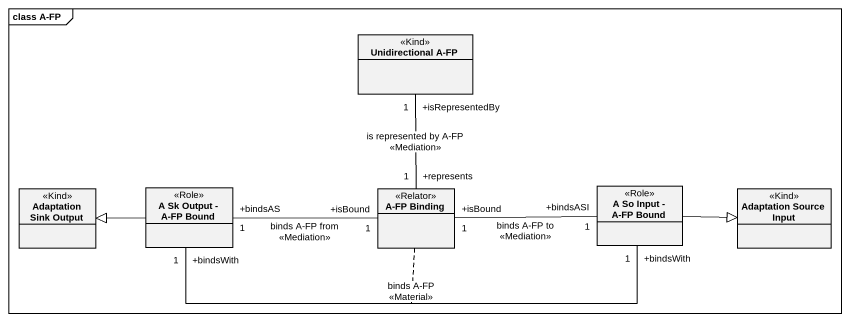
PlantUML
@startuml
mainframe class A-FP
hide circle
hide empty members
class "Unidirectional A-FP" as Unidirectional_A_FP <<Kind>>
class "Adaptation Sink Output" as Adaptation_Sink_Output <<Kind>>
class "A Sk Output - A-FP Bound" as A_Sk_Output_A_FP_Bound <<Role>>
class "A-FP Binding" as A_FP_Binding <<Relator>>
class "A So Input - A-FP Bound" as A_So_Input_A_FP_Bound <<Role>>
class "Adaptation Source Input" as Adaptation_Source_Input <<Kind>>
A_Sk_Output_A_FP_Bound -left-|> Adaptation_Sink_Output
A_Sk_Output_A_FP_Bound "+bindsWith\n1" -right- "+bindsWith\n1" A_So_Input_A_FP_Bound : binds A-FP\n<<Material>>
(A_Sk_Output_A_FP_Bound, A_So_Input_A_FP_Bound) .. A_FP_Binding
A_FP_Binding "+represents\n1" -up- "+isRepresentedBy\n1" Unidirectional_A_FP : is represented by A-FP\n<<Mediation>>
A_FP_Binding "+isBound\n1" -left- "+bindsAS\n1" A_Sk_Output_A_FP_Bound : binds A-FP from\n<<Mediation>>
A_FP_Binding "+isBound\n1" -right- "+bindsASI\n1" A_So_Input_A_FP_Bound : binds A-FP to\n<<Mediation>>
A_So_Input_A_FP_Bound -right-|> Adaptation_Source_Input
@enduml
